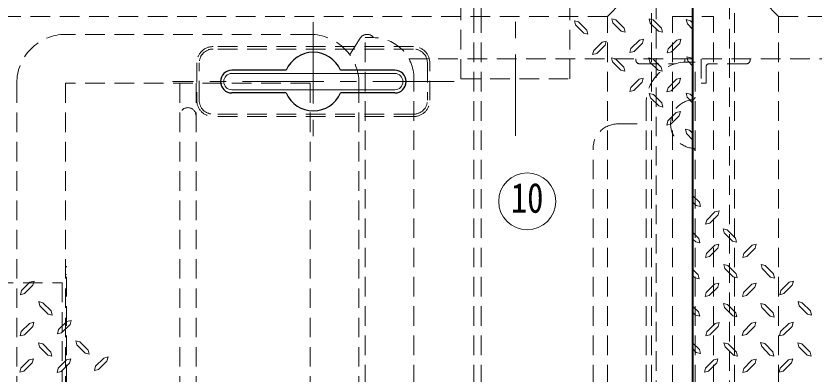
# Model space of a CAD drawing. Units: millimetres at full size, sheet at 1:10; details may follow other scales. Extents: x -2046 to 2004, y -1334 to 1476.
# Drawn here: x -1601.2 to -1111.4, y 971.7 to 1191.6 of the extents above; entities that cross this region are included whole.
import ezdxf
from ezdxf.enums import TextEntityAlignment as Align

# ---------------------------------------------------------------- set-up
doc = ezdxf.new("R2010")
doc.units = ezdxf.units.MM
doc.header["$LTSCALE"] = 10
doc.linetypes.add('CHAIN1', pattern=[8, 5, -1, 1, -1])
doc.linetypes.add('DASHED1', pattern=[1.8, 1.2, -0.6])
doc.layers.add('0-0_ﾚｲﾔ1', color=4, linetype='Continuous', lineweight=9)
doc.styles.add('ＭＳ ゴシック', font='')
doc.styles.get('ＭＳ ゴシック').set_extended_font_data('MS Gothic')

msp = doc.modelspace()

# ---------------------------------------------------------------- linework, layer by layer
at = {"layer": '0-0_ﾚｲﾔ1', "linetype": 'CHAIN1'}
for p, q in [((-1294.72, 1118), (-1294.72, 1241)), ((-1418.72, 1187.77), (-1418.72, 1114.77)), ((-1332.22, 1151.27), (-1505.22, 1151.27))]:
    msp.add_line(p, q, dxfattribs=at)
at = {"layer": '0-0_ﾚｲﾔ1', "color": 1, "lineweight": 40}
msp.add_line((-1185.72, 965.27), (-1185.72, 1231.27), dxfattribs=at)
at = {"layer": '0-0_ﾚｲﾔ1', "color": 7, "linetype": 'DASHED1', "lineweight": 18}
for p, q in [((-1238.22, 1191.27), (-1208.69, 1220.8)), ((-1208.22, 1219.67), (-1208.22, 965.27)), ((-1163.22, 1219.67), (-1163.22, 965.27)), ((-1133.22, 1191.27), (-1162.75, 1220.8)), ((-1238.22, 1191.27), (-1611.72, 1191.27)), ((-1320.22, 965.27), (-1320.22, 1191.27)), ((-1315.72, 965.27), (-1315.72, 1191.27)), ((-1238.22, 965.27), (-1238.22, 1191.27)), ((-1198.22, 1191.27), (-1173.22, 1191.27)), ((-1198.22, 965.27), (-1198.22, 1191.27)), ((-1173.22, 965.27), (-1173.22, 1191.27)), ((-1133.22, 1191.27), (-759.72, 1191.27)), ((-1133.22, 965.27), (-1133.22, 1191.27)), ((-1357.22, 1172.77), (-1480.22, 1172.77)), ((-1357.22, 1171.27), (-1480.22, 1171.27)), ((-1490.22, 1162.77), (-1490.22, 1139.77)), ((-1488.72, 1139.77), (-1488.72, 1162.77)), ((-1348.72, 1162.77), (-1348.72, 1139.77)), ((-1347.22, 1139.77), (-1347.22, 1162.77)), ((-1357.22, 1131.27), (-1480.22, 1131.27)), ((-1357.22, 1129.77), (-1480.22, 1129.77))]:
    msp.add_line(p, q, dxfattribs=at)
at = {"layer": '0-0_ﾚｲﾔ1', "linetype": 'DASHED1'}
for p, q in [((-1320.22, 1191.27), (-1320.22, 1218.27)), ((-1315.72, 1191.27), (-1315.72, 1218.27)), ((-1211.22, 965.27), (-1211.22, 1218.27)), ((-1160.22, 965.27), (-1160.22, 1218.27)), ((-1328.22, 1153), (-1328.22, 1206)), ((-1261.22, 1153), (-1261.22, 1206)), ((-1420.72, 1180.27), (-1570.72, 1180.27)), ((-1389.95, 1177.95), (-1396.37, 1167.8)), ((-1381.97, 1178.27), (-1386.97, 1178.27)), ((-1386.97, 965.27), (-1386.97, 1178.27)), ((-1360.04, 1165.27), (-1011.4, 1165.27)), ((-1220.72, 1164.27), (-1220.72, 1165.27)), ((-1218.72, 1162.27), (-1196.47, 1162.27)), ((-1190.72, 1165.27), (-1190.72, 1163.24)), ((-1189.47, 1163.27), (-1184.47, 1163.27)), ((-1184.47, 965.27), (-1184.47, 1163.27)), ((-1152.72, 1162.27), (-1175.72, 1162.27)), ((-1150.72, 1164.27), (-1150.72, 1165.27)), ((-1177.72, 1160.27), (-1177.72, 1150.27)), ((-1356.97, 965.27), (-1356.97, 1153.27)), ((-1328.22, 1153), (-1261.22, 1153)), ((-1600.72, 1150.27), (-1600.72, 965.27)), ((-1500.72, 1150.27), (-1500.72, 965.27)), ((-1490.72, 1150.27), (-1490.72, 965.27)), ((-1420.72, 1150.27), (-1420.72, 965.27)), ((-1390.72, 1150.27), (-1390.72, 965.27)), ((-1214.47, 965.27), (-1214.47, 1138.27)), ((-1231.97, 1125.27), (-1214.47, 1125.27)), ((-1246.97, 965.27), (-1246.97, 1110.27)), ((-1570.72, 1037.77), (-1570.22, 1037.77)), ((-1570.22, 965.27), (-1570.22, 1037.77)), ((-1570.72, 1032.77), (-1570.22, 1032.77))]:
    msp.add_line(p, q, dxfattribs=at)
at = {"layer": '0-0_ﾚｲﾔ1'}
for p, q in [((-1257.84, 1186.11), (-1258.48, 1188.68)), ((-1255.99, 1188.04), (-1258.48, 1188.68)), ((-1257.84, 1186.11), (-1252.78, 1181.05)), ((-1255.99, 1188.04), (-1250.93, 1182.9)), ((-1234.94, 1187.32), (-1235.58, 1189.89)), ((-1233.09, 1189.25), (-1235.58, 1189.89)), ((-1234.94, 1187.32), (-1229.88, 1182.25)), ((-1233.09, 1189.25), (-1228.03, 1184.1)), ((-1212.04, 1187.24), (-1212.68, 1189.81)), ((-1210.19, 1189.17), (-1212.68, 1189.81)), ((-1212.04, 1187.24), (-1206.97, 1182.17)), ((-1210.19, 1189.17), (-1205.13, 1184.02)), ((-1187.29, 1188.68), (-1189.86, 1189.33)), ((-1189.14, 1186.75), (-1189.86, 1189.33)), ((-1189.14, 1186.75), (-1185.72, 1183.34)), ((-1187.29, 1188.68), (-1185.72, 1187.12)), ((-1250.21, 1180.41), (-1252.78, 1181.05)), ((-1250.93, 1182.9), (-1250.21, 1180.41)), ((-1227.31, 1181.61), (-1229.88, 1182.25)), ((-1228.03, 1184.1), (-1227.31, 1181.61)), ((-1204.4, 1181.53), (-1206.97, 1182.17)), ((-1205.13, 1184.02), (-1204.4, 1181.53)), ((-1244.74, 1168.51), (-1239.68, 1173.58)), ((-1223.77, 1171.57), (-1224.41, 1169.08)), ((-1221.84, 1169.72), (-1216.78, 1174.78)), ((-1200.87, 1171.49), (-1201.51, 1169)), ((-1198.94, 1169.64), (-1193.88, 1174.7)), ((-1246.67, 1170.36), (-1247.31, 1167.87)), ((-1244.74, 1168.51), (-1247.31, 1167.87)), ((-1235.1, 1163.37), (-1235.74, 1165.94)), ((-1233.25, 1165.3), (-1235.74, 1165.94)), ((-1221.84, 1169.72), (-1224.41, 1169.08)), ((-1212.2, 1163.29), (-1212.84, 1165.86)), ((-1210.35, 1165.22), (-1212.84, 1165.86)), ((-1198.94, 1169.64), (-1201.51, 1169)), ((-1186.97, 1165.86), (-1189.54, 1166.5)), ((-1188.89, 1163.93), (-1189.54, 1166.5)), ((-1186.97, 1165.86), (-1185.72, 1164.62)), ((-1235.1, 1163.37), (-1230.04, 1158.31)), ((-1233.25, 1165.3), (-1228.19, 1160.16)), ((-1212.2, 1163.29), (-1207.14, 1158.23)), ((-1210.35, 1165.22), (-1205.29, 1160.08)), ((-1188.89, 1163.93), (-1185.72, 1160.76)), ((-1227.47, 1157.67), (-1230.04, 1158.31)), ((-1228.19, 1160.16), (-1227.47, 1157.67)), ((-1204.56, 1157.59), (-1207.14, 1158.23)), ((-1205.29, 1160.08), (-1204.56, 1157.59)), ((-1223.93, 1147.62), (-1224.57, 1145.13)), ((-1222, 1145.77), (-1216.94, 1150.84)), ((-1201.03, 1147.54), (-1201.67, 1145.05)), ((-1199.1, 1145.69), (-1194.04, 1150.75)), ((-1222, 1145.77), (-1224.57, 1145.13)), ((-1209.95, 1143.28), (-1212.52, 1143.92)), ((-1211.8, 1141.35), (-1212.52, 1143.92)), ((-1211.8, 1141.35), (-1206.73, 1136.37)), ((-1209.95, 1143.28), (-1204.89, 1138.22)), ((-1199.1, 1145.69), (-1201.67, 1145.05)), ((-1187.37, 1143.6), (-1189.94, 1144.25)), ((-1189.22, 1141.67), (-1189.94, 1144.25)), ((-1189.22, 1141.67), (-1185.72, 1138.04)), ((-1187.37, 1143.6), (-1185.72, 1141.96)), ((-1204.16, 1135.65), (-1206.73, 1136.37)), ((-1204.89, 1138.22), (-1204.16, 1135.65)), ((-1201.11, 1127.13), (-1196.05, 1132.19)), ((-1201.11, 1127.13), (-1201.75, 1124.56)), ((-1199.18, 1125.28), (-1194.2, 1130.34)), ((-1199.18, 1125.28), (-1201.75, 1124.56)), ((-1187.77, 1121.34), (-1190.34, 1121.99)), ((-1189.62, 1119.42), (-1190.34, 1121.99)), ((-1189.62, 1119.42), (-1185.72, 1115.36)), ((-1187.77, 1121.34), (-1185.72, 1119.3)), ((-1181.82, 1077.13), (-1185.72, 1081.18)), ((-1183.67, 1075.2), (-1185.72, 1077.25)), ((-1183.67, 1075.2), (-1181.1, 1074.56)), ((-1181.82, 1077.13), (-1181.1, 1074.56)), ((-1172.26, 1071.26), (-1177.24, 1066.2)), ((-1170.33, 1069.42), (-1175.39, 1064.35)), ((-1172.26, 1071.26), (-1169.69, 1071.99)), ((-1170.33, 1069.42), (-1169.69, 1071.99)), ((-1182.22, 1054.87), (-1185.72, 1058.51)), ((-1167.28, 1060.9), (-1164.71, 1060.17)), ((-1166.56, 1058.33), (-1167.28, 1060.9)), ((-1161.49, 1053.26), (-1166.56, 1058.33)), ((-1159.64, 1055.19), (-1164.71, 1060.17)), ((-1184.07, 1052.94), (-1185.72, 1054.59)), ((-1182.22, 1054.87), (-1181.5, 1052.3)), ((-1161.49, 1053.26), (-1158.92, 1052.62)), ((-1159.64, 1055.19), (-1158.92, 1052.62)), ((-1184.07, 1052.94), (-1181.5, 1052.3)), ((-1172.34, 1050.85), (-1177.4, 1045.79)), ((-1172.34, 1050.85), (-1169.77, 1051.5)), ((-1170.41, 1049), (-1169.77, 1051.5)), ((-1149.44, 1050.77), (-1154.5, 1045.71)), ((-1149.44, 1050.77), (-1146.87, 1051.42)), ((-1147.51, 1048.92), (-1146.87, 1051.42)), ((-1166.88, 1038.96), (-1164.31, 1038.32)), ((-1166.15, 1036.47), (-1166.88, 1038.96)), ((-1143.97, 1038.88), (-1141.4, 1038.24)), ((-1143.25, 1036.39), (-1143.97, 1038.88)), ((-1182.55, 1032.61), (-1185.72, 1035.79)), ((-1161.09, 1031.33), (-1166.15, 1036.47)), ((-1159.24, 1033.25), (-1164.31, 1038.32)), ((-1138.19, 1031.25), (-1143.25, 1036.39)), ((-1136.34, 1033.17), (-1141.4, 1038.24)), ((-1592.7, 1028.03), (-1590.13, 1028.67)), ((-1590.77, 1026.18), (-1590.13, 1028.67)), ((-1184.47, 1030.68), (-1185.72, 1031.93)), ((-1184.47, 1030.68), (-1181.9, 1030.04)), ((-1182.55, 1032.61), (-1181.9, 1030.04)), ((-1161.09, 1031.33), (-1158.6, 1030.68)), ((-1159.24, 1033.25), (-1158.6, 1030.68)), ((-1138.19, 1031.25), (-1135.7, 1030.6)), ((-1136.34, 1033.17), (-1135.7, 1030.6)), ((-1126.7, 1028.03), (-1124.13, 1028.67)), ((-1124.77, 1026.18), (-1124.13, 1028.67)), ((-1592.7, 1028.03), (-1597.76, 1022.97)), ((-1172.5, 1026.91), (-1177.56, 1021.84)), ((-1172.5, 1026.91), (-1169.93, 1027.55)), ((-1170.57, 1025.06), (-1169.93, 1027.55)), ((-1149.6, 1026.83), (-1154.66, 1021.76)), ((-1149.6, 1026.83), (-1147.03, 1027.47)), ((-1147.67, 1024.98), (-1147.03, 1027.47)), ((-1126.7, 1028.03), (-1131.76, 1022.97)), ((-1587.23, 1016.14), (-1584.66, 1015.5)), ((-1586.51, 1013.65), (-1587.23, 1016.14)), ((-1579.6, 1010.43), (-1584.66, 1015.5)), ((-1167.04, 1015.01), (-1164.47, 1014.37)), ((-1166.31, 1012.52), (-1167.04, 1015.01)), ((-1159.4, 1009.31), (-1164.47, 1014.37)), ((-1144.14, 1014.93), (-1141.56, 1014.29)), ((-1143.41, 1012.44), (-1144.14, 1014.93)), ((-1136.5, 1009.23), (-1141.56, 1014.29)), ((-1121.23, 1016.14), (-1118.66, 1015.5)), ((-1120.51, 1013.65), (-1121.23, 1016.14)), ((-1113.6, 1010.43), (-1118.66, 1015.5)), ((-1581.45, 1008.5), (-1586.51, 1013.65)), ((-1579.6, 1010.43), (-1578.96, 1007.86)), ((-1182.31, 1009.79), (-1185.72, 1013.21)), ((-1184.15, 1007.86), (-1185.72, 1009.43)), ((-1182.31, 1009.79), (-1181.58, 1007.22)), ((-1161.25, 1007.38), (-1166.31, 1012.52)), ((-1159.4, 1009.31), (-1158.76, 1006.74)), ((-1138.35, 1007.3), (-1143.41, 1012.44)), ((-1136.5, 1009.23), (-1135.86, 1006.66)), ((-1115.45, 1008.5), (-1120.51, 1013.65)), ((-1113.6, 1010.43), (-1112.96, 1007.86)), ((-1581.45, 1008.5), (-1578.96, 1007.86)), ((-1569.96, 1004), (-1567.39, 1004.65)), ((-1568.03, 1002.16), (-1567.39, 1004.65)), ((-1184.15, 1007.86), (-1181.58, 1007.22)), ((-1161.25, 1007.38), (-1158.76, 1006.74)), ((-1138.35, 1007.3), (-1135.86, 1006.66)), ((-1115.45, 1008.5), (-1112.96, 1007.86)), ((-1592.86, 1002.8), (-1597.92, 997.74)), ((-1592.86, 1002.8), (-1590.29, 1003.44)), ((-1590.93, 1000.95), (-1590.29, 1003.44)), ((-1569.96, 1004), (-1575.02, 998.94)), ((-1172.18, 1002.72), (-1177.24, 997.66)), ((-1172.18, 1002.72), (-1169.61, 1003.36)), ((-1170.25, 1000.87), (-1169.61, 1003.36)), ((-1149.76, 1002.88), (-1154.82, 997.82)), ((-1149.76, 1002.88), (-1147.19, 1003.52)), ((-1147.83, 1001.03), (-1147.19, 1003.52)), ((-1126.86, 1002.8), (-1131.92, 997.74)), ((-1126.86, 1002.8), (-1124.29, 1003.44)), ((-1124.93, 1000.95), (-1124.29, 1003.44)), ((-1587.39, 990.91), (-1584.82, 990.26)), ((-1586.67, 988.42), (-1587.39, 990.91)), ((-1579.76, 985.2), (-1584.82, 990.26)), ((-1564.49, 992.11), (-1561.92, 991.47)), ((-1563.77, 989.62), (-1564.49, 992.11)), ((-1558.71, 984.48), (-1563.77, 989.62)), ((-1556.86, 986.41), (-1561.92, 991.47)), ((-1181.82, 986.81), (-1185.72, 990.71)), ((-1166.72, 990.83), (-1164.14, 990.18)), ((-1165.99, 988.34), (-1166.72, 990.83)), ((-1159.08, 985.12), (-1164.14, 990.18)), ((-1144.3, 990.99), (-1141.72, 990.34)), ((-1143.57, 988.5), (-1144.3, 990.99)), ((-1136.66, 985.28), (-1141.72, 990.34)), ((-1121.39, 990.91), (-1118.82, 990.26)), ((-1120.67, 988.42), (-1121.39, 990.91)), ((-1113.76, 985.2), (-1118.82, 990.26)), ((-1581.61, 983.27), (-1586.67, 988.42)), ((-1579.76, 985.2), (-1579.12, 982.63)), ((-1558.71, 984.48), (-1556.22, 983.84)), ((-1556.86, 986.41), (-1556.22, 983.84)), ((-1183.67, 984.88), (-1185.72, 987.22)), ((-1183.67, 984.88), (-1181.1, 984.24)), ((-1181.82, 986.81), (-1181.1, 984.24)), ((-1160.93, 983.19), (-1165.99, 988.34)), ((-1159.08, 985.12), (-1158.44, 982.55)), ((-1138.51, 983.35), (-1143.57, 988.5)), ((-1136.66, 985.28), (-1136.02, 982.71)), ((-1115.61, 983.27), (-1120.67, 988.42)), ((-1113.76, 985.2), (-1113.12, 982.63)), ((-1593.1, 980.38), (-1598.16, 975.32)), ((-1593.1, 980.38), (-1590.53, 981.02)), ((-1591.17, 978.53), (-1590.53, 981.02)), ((-1581.61, 983.27), (-1579.12, 982.63)), ((-1570.2, 980.3), (-1575.26, 975.24)), ((-1570.2, 980.3), (-1567.63, 980.94)), ((-1568.27, 978.45), (-1567.63, 980.94)), ((-1547.3, 981.5), (-1552.36, 976.44)), ((-1547.3, 981.5), (-1544.72, 982.15)), ((-1545.37, 979.66), (-1544.72, 982.15)), ((-1172.98, 980.38), (-1178.05, 975.32)), ((-1172.98, 980.38), (-1170.41, 981.02)), ((-1171.06, 978.53), (-1170.41, 981.02)), ((-1160.93, 983.19), (-1158.44, 982.55)), ((-1149.52, 980.22), (-1154.58, 975.16)), ((-1149.52, 980.22), (-1146.95, 980.86)), ((-1147.59, 978.37), (-1146.95, 980.86)), ((-1138.51, 983.35), (-1136.02, 982.71)), ((-1127.1, 980.38), (-1132.16, 975.32)), ((-1127.1, 980.38), (-1124.53, 981.02)), ((-1125.17, 978.53), (-1124.53, 981.02)), ((-1115.61, 983.27), (-1113.12, 982.63))]:
    msp.add_line(p, q, dxfattribs=at)
at = {"layer": '0-0_ﾚｲﾔ1', "color": 5, "lineweight": 25}
for p, q in [((-1435.3, 1158.27), (-1468.72, 1158.27)), ((-1368.72, 1158.27), (-1402.14, 1158.27)), ((-1435.3, 1144.27), (-1468.72, 1144.27)), ((-1368.72, 1144.27), (-1402.14, 1144.27))]:
    msp.add_line(p, q, dxfattribs=at)
at = {"layer": '0-0_ﾚｲﾔ1', "color": 7, "lineweight": 18}
for p, q in [((-1368.72, 1156.27), (-1468.72, 1156.27)), ((-1368.72, 1146.27), (-1468.72, 1146.27))]:
    msp.add_line(p, q, dxfattribs=at)
at = {"layer": '0-0_ﾚｲﾔ1'}
for points in [[(-1246.67, 1170.36), (-1241.53, 1175.5), (-1239.04, 1176.15), (-1239.68, 1173.58)], [(-1223.77, 1171.57), (-1218.63, 1176.71), (-1216.14, 1177.35), (-1216.78, 1174.78)], [(-1200.87, 1171.49), (-1195.72, 1176.63), (-1193.23, 1177.27), (-1193.88, 1174.7)], [(-1223.93, 1147.62), (-1218.79, 1152.76), (-1216.3, 1153.41), (-1216.94, 1150.84)], [(-1201.03, 1147.54), (-1195.89, 1152.68), (-1193.39, 1153.33), (-1194.04, 1150.75)], [(-1196.05, 1132.19), (-1193.47, 1132.92), (-1194.2, 1130.34)], [(-1175.39, 1064.35), (-1177.97, 1063.63), (-1177.24, 1066.2)], [(-1170.41, 1049), (-1175.56, 1043.86), (-1178.05, 1043.22), (-1177.4, 1045.79)], [(-1147.51, 1048.92), (-1152.65, 1043.78), (-1155.14, 1043.14), (-1154.5, 1045.71)], [(-1590.77, 1026.18), (-1595.91, 1021.04), (-1598.4, 1020.4), (-1597.76, 1022.97)], [(-1170.57, 1025.06), (-1175.72, 1019.92), (-1178.21, 1019.27), (-1177.56, 1021.84)], [(-1147.67, 1024.98), (-1152.81, 1019.84), (-1155.31, 1019.19), (-1154.66, 1021.76)], [(-1124.77, 1026.18), (-1129.91, 1021.04), (-1132.4, 1020.4), (-1131.76, 1022.97)], [(-1590.93, 1000.95), (-1596.07, 995.81), (-1598.56, 995.17), (-1597.92, 997.74)], [(-1568.03, 1002.16), (-1573.17, 997.01), (-1575.66, 996.37), (-1575.02, 998.94)], [(-1170.25, 1000.87), (-1175.39, 995.73), (-1177.89, 995.09), (-1177.24, 997.66)], [(-1147.83, 1001.03), (-1152.97, 995.89), (-1155.47, 995.25), (-1154.82, 997.82)], [(-1124.93, 1000.95), (-1130.07, 995.81), (-1132.56, 995.17), (-1131.92, 997.74)], [(-1545.37, 979.66), (-1550.51, 974.51), (-1553, 973.87), (-1552.36, 976.44)], [(-1591.17, 978.53), (-1596.31, 973.39), (-1598.81, 972.75), (-1598.16, 975.32)], [(-1568.27, 978.45), (-1573.41, 973.31), (-1575.9, 972.67), (-1575.26, 975.24)], [(-1171.06, 978.53), (-1176.2, 973.39), (-1178.69, 972.75), (-1178.05, 975.32)], [(-1147.59, 978.37), (-1152.73, 973.23), (-1155.22, 972.59), (-1154.58, 975.16)], [(-1125.17, 978.53), (-1130.31, 973.39), (-1132.81, 972.75), (-1132.16, 975.32)]]:
    msp.add_lwpolyline(points, dxfattribs=at)
at = {"layer": '0-0_ﾚｲﾔ1', "linetype": 'DASHED1'}
for points in [[(-1180.72, 1165.27), (-1180.72, 1150.27), (-1177.72, 1150.27)], [(-1420.72, 1150.27), (-1570.72, 1150.27), (-1570.72, 965.27)]]:
    msp.add_lwpolyline(points, dxfattribs=at)
msp.add_lwpolyline([(-1632.87, 1027.77), (-1572.87, 1027.77), (-1572.87, 902.77), (-1632.87, 902.77)], close=True, dxfattribs=at)
at = {"layer": '0-0_ﾚｲﾔ1', "color": 7, "lineweight": 18}
msp.add_circle((-1287.45, 1077.73), 17.5, dxfattribs=at)
at = {"layer": '0-0_ﾚｲﾔ1', "linetype": 'DASHED1'}
for centre, radius, start, end in [((-1570.72, 1150.27), 30, 90, 180), ((-1420.72, 1150.27), 30, 0, 90), ((-1385.72, 1175.27), 5, 36.8519, 147.6665), ((-1381.97, 1153.27), 25, 0, 90), ((-1218.72, 1164.27), 2, 180, 270), ((-1189.47, 1138.27), 25, 90, 180), ((-1175.72, 1160.27), 2, 90, 180), ((-1152.72, 1164.27), 2, 270, 0), ((-1185.97, 1141.7), 1.5, 275.2159, 0), ((-1184.47, 1125.27), 15, 95.2159, 264.7841), ((-1495.72, 1130.27), 5, 0, 180), ((-1231.97, 1110.27), 15, 90, 180), ((-1185.97, 1108.84), 1.5, 0, 84.7841)]:
    msp.add_arc(centre, radius, start, end, dxfattribs=at)
at = {"layer": '0-0_ﾚｲﾔ1', "color": 7, "linetype": 'DASHED1', "lineweight": 18}
for centre, radius, start, end in [((-1480.22, 1162.77), 10, 90, 180), ((-1480.22, 1162.77), 8.5, 90, 180), ((-1357.22, 1162.77), 10, 0, 90), ((-1357.22, 1162.77), 8.5, 0, 90), ((-1480.22, 1139.77), 10, 180, 270), ((-1480.22, 1139.77), 8.5, 180, 270), ((-1357.22, 1139.77), 10, 270, 0), ((-1357.22, 1139.77), 8.5, 270, 0)]:
    msp.add_arc(centre, radius, start, end, dxfattribs=at)
at = {"layer": '0-0_ﾚｲﾔ1', "color": 5, "lineweight": 25}
for centre, radius, start, end in [((-1418.72, 1151.27), 18, 22.8854, 157.1146), ((-1468.72, 1151.27), 7, 90, 270), ((-1368.72, 1151.27), 7, 270, 90), ((-1418.72, 1151.27), 18, 202.8854, 337.1146)]:
    msp.add_arc(centre, radius, start, end, dxfattribs=at)
at = {"layer": '0-0_ﾚｲﾔ1', "color": 7, "lineweight": 18}
for centre, start, end in [((-1468.72, 1151.27), 90, 270), ((-1368.72, 1151.27), 270, 90)]:
    msp.add_arc(centre, 5, start, end, dxfattribs=at)

# ---------------------------------------------------------------- texts
at = {"layer": '0-0_ﾚｲﾔ1', "color": 7, "style": 'ＭＳ ゴシック', "width": 0.8}
msp.add_text('10', height=18.33, dxfattribs=at).set_placement((-1297.45, 1065.23), align=Align.BOTTOM_LEFT)

doc.saveas('drawing.dxf')
